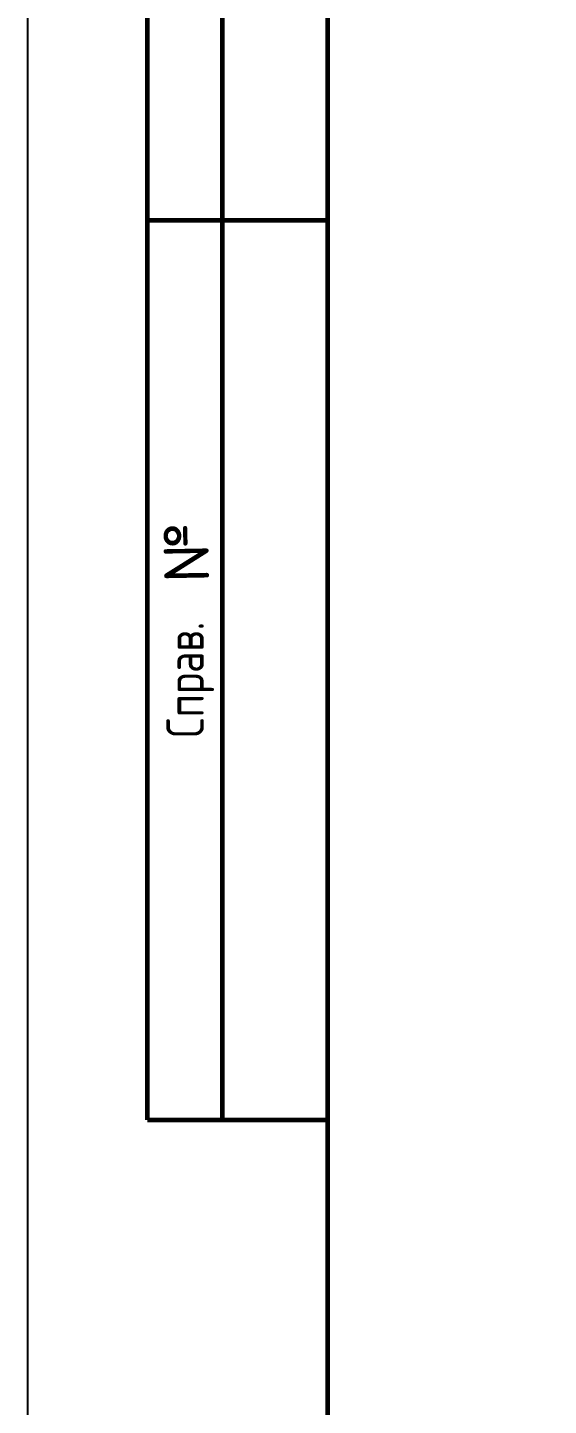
# Model space of a CAD drawing. Header units: millimetres. Extents: x -258526 to -95372, y 16759 to 83244.
# Drawn here: x -127900.4 to -127865.7, y 41444.6 to 41536.4 of the extents above; entities that cross this region are included whole.
import ezdxf
from ezdxf.enums import TextEntityAlignment as Align

# ---------------------------------------------------------------- set-up
doc = ezdxf.new("R2010")
doc.units = ezdxf.units.MM
doc.header["$LTSCALE"] = 0.5
doc.layers.add('тонкие', color=7, linetype='Continuous')
for name, color, linetype, lineweight in [('я', 220, 'Continuous', 30), ('я1', 210, 'Continuous', 25), ('я2', 220, 'Continuous', 25)]:
    doc.layers.add(name, color=color, linetype=linetype, lineweight=lineweight)
doc.styles.add('арх', font='isocpeur.ttf', dxfattribs={"width": 0.5, "height": 10})
doc.styles.add('ГОСТ 2.304', font='cs_gost2304.shx')

msp = doc.modelspace()

# ---------------------------------------------------------------- linework, layer by layer
at = {"layer": 'я', "color": 7, "lineweight": 60}
for p, q in [((-127892.3803, 41463.585), (-127892.3803, 41583.585)), ((-127887.3803, 41463.585), (-127887.3803, 41583.585)), ((-127880.3803, 41583.585), (-127880.3803, 41463.585)), ((-127892.3803, 41523.585), (-127880.3803, 41523.585)), ((-127892.3803, 41463.585), (-127880.3803, 41463.585))]:
    msp.add_line(p, q, dxfattribs=at)
msp.add_lwpolyline([(-127880.3803, 41296.585), (-127485.3803, 41296.585), (-127485.3803, 41583.585), (-127880.3803, 41583.585), (-127880.3803, 41296.585)], dxfattribs=at)
at = {"layer": 'я1', "color": 7}
msp.add_lwpolyline([(-127900.3803, 41291.585), (-127480.3803, 41291.585), (-127480.3803, 41588.585), (-127900.3803, 41588.585), (-127900.3803, 41291.585)], dxfattribs=at)

# ---------------------------------------------------------------- texts
at = {"layer": 'тонкие', "color": 0, "linetype": 'ByBlock', "lineweight": 0, "insert": (-127891.2564, 41499.3805), "char_height": 3, "attachment_point": 1, "rotation": 91.07562, "style": 'арх'}
msp.add_mtext_dynamic_manual_height_columns('{\\W1;№}', width=1.814815, gutter_width=50, heights=[0], dxfattribs=at)
at = {"layer": 'я2', "color": 7, "lineweight": 30, "style": 'ГОСТ 2.304'}
msp.add_text('Справ. ', height=2.5, rotation=90, dxfattribs=at).set_placement((-127889.8803, 41493.585), align=Align.MIDDLE_CENTER)

doc.saveas('drawing.dxf')
